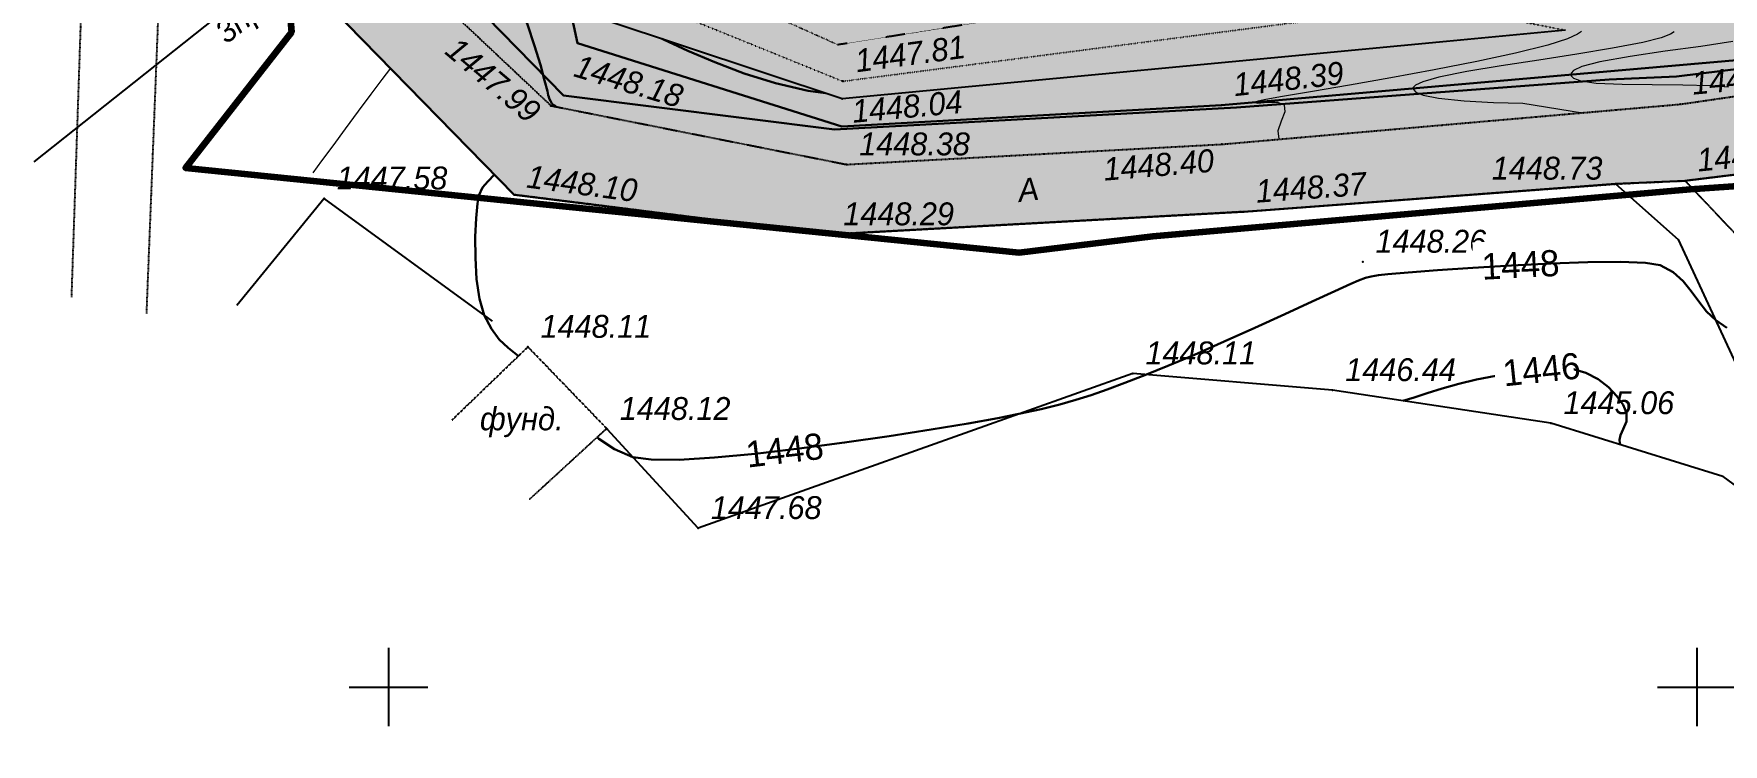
# Model space of a CAD drawing. Header units: millimetres. Extents: x 474337 to 1180020, y 4124662 to 4776603.
# Drawn here: x 560733 to 625297, y 4241353 to 4268521 of the extents above; entities that cross this region are included whole.
import ezdxf

# ---------------------------------------------------------------- set-up
doc = ezdxf.new("R2010")
doc.units = ezdxf.units.MM
doc.header["$PDMODE"] = 32
doc.header["$PDSIZE"] = 0.33
for name, pattern in [('Д_ТРОТ_ТРУБА', [3, 1.5, -1.5]), ('ДОРОГИ_ГРУНТ', [7, 5, -2]), ('ДОРОГИ_СТРОЯЩ', [9, 8, -1]), ('Контура низ откосов  Штриховая 0.1-0.5 - - - - - - -', [0.6, 0.1, -0.5])]:
    doc.linetypes.add(name, pattern=pattern)
for name, color, linetype in [('(001) Сетка', 92, 'Continuous'), ('(004) Точки рельефа', 7, 'Continuous'), ('(007) Здания', 7, 'Continuous'), ('(022) Возд. Линии', 7, 'Continuous'), ('(025) Дорога', 7, 'Continuous'), ('(028) Гидротехн.', 7, 'Continuous'), ('(031) Горизонтали', 42, 'Continuous'), ('(040) Ограда', 7, 'Continuous')]:
    doc.layers.add(name, color=color, linetype=linetype)
doc.layers.add('(032) Горизонтали утолщенные', color=32, linetype='Continuous', lineweight=30)
doc.styles.add('BM-431', font='')
doc.styles.add('D-431', font='')
doc.styles.add('P-131', font='')
doc.styles.get('BM-431').set_extended_font_data('Bm431', italic=True)
doc.styles.get('D-431').set_extended_font_data('D431', italic=True)
doc.styles.get('P-131').set_extended_font_data('P131')
doc.linetypes.add('ОГРАДА_V_ПРОВ', pattern='A,2.5,["v",Standard,S=1,R=0,X=0,Y=0],5,["v",Standard,S=1,R=180,X=0,Y=0],2.5', length=10)
doc.linetypes.add('ОТКОСЫ_УКРЕП', pattern='A,0.5,["|",Standard,S=1.2,R=0,X=0,Y=-1.2],0.8,[".",Standard,S=1,R=0.1,X=0.1,Y=-1.2],0.1,["|",Standard,S=0.5,R=0,X=0,Y=-0.5],0', length=1.4)

# ---------------------------------------------------------------- blocks, each defined once
blk = doc.blocks.new('Setka')
at = {"layer": '(001) Сетка'}
for p, q in [((0, 1.5), (0, -1.5)), ((-1.5, 0), (1.5, 0))]:
    blk.add_line(p, q, dxfattribs=at)

msp = doc.modelspace()

# ---------------------------------------------------------------- hatches: boundary and pattern name
at = {"lineweight": 30}
h = msp.add_hatch(color=74, dxfattribs=at)
h.dxf.hatch_style = 1
h.paths.add_polyline_path([(581511, 4268161), (579264, 4278593), (576018, 4278593), (576018, 4294051), (573306, 4295568), (570228, 4292149), (568791, 4289068), (569794, 4277604), (580972, 4266161), (591328, 4264863), (606699, 4265707), (623510, 4266886), (637609, 4268620), (606124, 4265794), (591609, 4264981)])
h = msp.add_hatch(color=74, dxfattribs=at)
h.dxf.hatch_style = 1
h.paths.add_polyline_path([(639376, 4270519), (639122, 4272413), (638975, 4273503), (641156, 4273796), (641023, 4274788), (642043, 4274925), (643530, 4275124), (645482, 4275387), (645456, 4275585), (646249, 4275692), (591568, 4275692), (591569, 4278593), (579264, 4278593), (581511, 4268161), (591609, 4264981), (606124, 4265794), (637633, 4268550), (637502, 4269449), (637388, 4270230)])
at = {"lineweight": 30, "true_color": 0xababab}
h = msp.add_hatch(color=253, dxfattribs=at)
h.dxf.hatch_style = 1
h.paths.add_polyline_path([(623844, 4262897), (638200, 4264663), (638079, 4265491), (637623, 4268622), (623510, 4266886), (620939, 4266772), (606699, 4265707), (591328, 4264863), (580972, 4266161), (569794, 4277604), (570344, 4271317), (579088, 4262366), (589702, 4261036), (591412, 4260862), (606958, 4261715), (621177, 4262778)])

# ---------------------------------------------------------------- linework, layer by layer
at = {"layer": '(004) Точки рельефа', "linetype": 'ByBlock', "lineweight": -2}
for p in [(581511, 4268161, 1446673), (591650, 4266704, 1446304), (580498, 4265770, 1446483), (591630, 4266038, 1446532), (606124, 4265794, 1446882), (623648, 4265826, 1447672), (606132, 4264295, 1446893), (591797, 4263523, 1446871), (621177, 4262778, 1447220), (623844, 4262897, 1447651), (571827, 4262219, 1446073), (579088, 4262366, 1446585), (606958, 4261715, 1446856), (591188, 4260849, 1446777), (611528, 4259801, 1446754), (579618, 4256547, 1446604), (602736, 4255531, 1446603), (610370, 4254890, 1444935), (618712, 4253627, 1443550), (582646, 4253405, 1446615), (586127, 4249616, 1446172)]:
    msp.add_point(p, dxfattribs=at)
at = {"layer": '(007) Здания', "linetype": 'Д_ТРОТ_ТРУБА', "elevation": 1446604}
msp.add_lwpolyline([(576728, 4253762), (579618, 4256547), (582627, 4253426), (579670, 4250710)], dxfattribs=at)
at = {"layer": '(022) Возд. Линии', "elevation": 1447405, "flags": 128}
msp.add_lwpolyline([(577621, 4277051), (560733, 4263625)], dxfattribs=at)
at = {"layer": '(025) Дорога', "linetype": 'Д_ТРОТ_ТРУБА', "flags": 128}
for points, elevation in [([(577817, 4320688), (569860, 4303729), (566258, 4292434), (568352, 4277225), (580498, 4265770), (591797, 4263523), (606132, 4264295), (623648, 4265826)], 1443445), ([(623648, 4265826), (665247, 4271892), (677402, 4274622), (690970, 4280230), (694113, 4282032), (696943, 4286575)], 1447672), ([(563098, 4286118), (562169, 4258447)], 1443674), ([(565751, 4276018), (565035, 4257821)], 1444904), ([(606958, 4261715), (591188, 4260849), (579088, 4262366), (565751, 4276018)], 1446856), ([(672002, 4269961), (660132, 4267607), (645525, 4265563), (623844, 4262897)], 1452868), ([(606958, 4261715), (621177, 4262778)], 1446856)]:
    msp.add_lwpolyline(points, dxfattribs=dict(at, elevation=elevation))
at = {"layer": '(025) Дорога', "linetype": 'Контура низ откосов  Штриховая 0.1-0.5 - - - - - - -', "elevation": 1446856, "flags": 128}
msp.add_lwpolyline([(621115, 4262774), (623844, 4262897)], dxfattribs=at)
at = {"layer": '(025) Дорога', "elevation": 1446856, "flags": 128}
msp.add_lwpolyline([(621177, 4262778), (623576, 4260659), (626358, 4254666), (631870, 4250553), (642077, 4247356), (650592, 4245968), (689083, 4245301), (696057, 4244326), (702882, 4240646), (717267, 4223959), (728893, 4212206)], dxfattribs=at)
at = {"layer": '(025) Дорога', "linetype": 'ДОРОГИ_ГРУНТ', "elevation": 1446856, "flags": 128}
msp.add_lwpolyline([(728893, 4212206), (731520, 4214733), (716273, 4229839), (706176, 4241659), (698541, 4246718), (688853, 4248531), (650251, 4249093), (641103, 4251193), (631791, 4255034), (627747, 4258770), (623844, 4262897)], dxfattribs=at)
at = {"layer": '(028) Гидротехн.', "linetype": 'ОТКОСЫ_УКРЕП', "elevation": 1446897, "flags": 128}
msp.add_lwpolyline([(619269, 4268664), (614718, 4268219), (591630, 4266038), (579504, 4270077), (573493, 4278211), (571907, 4285702), (577250, 4301275)], dxfattribs=at)
at = {"layer": '(028) Гидротехн.', "linetype": 'Контура низ откосов  Штриховая 0.1-0.5 - - - - - - -', "flags": 128}
for points, elevation in [([(577530, 4300277), (572574, 4286333), (574532, 4278108), (579465, 4271652), (591650, 4266704), (614248, 4269645), (619243, 4268662)], 1445846), ([(618579, 4272309), (614607, 4271772), (591462, 4268098), (579543, 4273439), (575751, 4278237), (573757, 4286854), (578321, 4299813)], 1446582)]:
    msp.add_lwpolyline(points, dxfattribs=dict(at, elevation=elevation))
at = {"layer": '(031) Горизонтали', "color": 42, "linetype": 'Continuous', "lineweight": 0}
for points, elevation in [([(619881, 4268609), (619724, 4268501), (619342, 4268330), (618597, 4268089), (617358, 4267774), (615877, 4267454), (614256, 4267137), (612600, 4266836), (611013, 4266559), (609597, 4266318), (608458, 4266122), (607816, 4266005), (607526, 4265944), (607437, 4265917), (607425, 4265908), (607433, 4265891), (607483, 4265872), (607626, 4265874), (607899, 4265902), (608263, 4265909), (608520, 4265799), (608540, 4265534), (608404, 4265182), (608274, 4264810), (608313, 4264486)], 1446990), ([(623428, 4268596), (623282, 4268506), (622923, 4268370), (622221, 4268190), (621065, 4267965), (619703, 4267740), (618246, 4267517), (616807, 4267296), (615496, 4267076), (614426, 4266860), (613817, 4266688), (613542, 4266561), (613459, 4266477), (613450, 4266435), (613464, 4266384), (613556, 4266292), (613834, 4266176), (614421, 4266057), (615400, 4265957), (616521, 4265898), (617643, 4265868), (619916, 4265500)], 1447490), ([(625661, 4268225), (624441, 4268038), (623078, 4267850), (621736, 4267655), (620579, 4267446), (619896, 4267265), (619581, 4267119), (619485, 4267015), (619475, 4266962), (619489, 4266910), (619580, 4266821), (619857, 4266720), (620444, 4266635), (621431, 4266588), (622578, 4266577), (623750, 4266573), (624815, 4266546), (625501, 4266487)], 1447990), ([(574367, 4267199), (574033, 4266769), (573610, 4266207), (573133, 4265564), (572638, 4264891), (572160, 4264239), (571734, 4263658), (571396, 4263199)], 1445990)]:
    msp.add_lwpolyline(points, dxfattribs=dict(at, elevation=elevation))
at = {"layer": '(032) Горизонтали утолщенные', "color": 32, "linetype": 'Continuous', "lineweight": 30}
for points, elevation in [([(575766, 4275139), (575757, 4275139), (575750, 4275123), (575772, 4275055), (575884, 4274870), (576158, 4274488), (576651, 4273839), (577244, 4273055), (577866, 4272198), (578446, 4271330), (578913, 4270512), (579278, 4269706), (579600, 4268870), (579873, 4268058), (580093, 4267328), (580256, 4266734), (580359, 4266332), (580396, 4266179), (580415, 4266111), (580435, 4266044), (580476, 4265958), (580535, 4265858), (580621, 4265781), (580683, 4265734)], 1446490), ([(590991, 4266251), (590333, 4266343), (589079, 4266635), (587886, 4267007), (586766, 4267430), (585731, 4267873), (584795, 4268307), (584743, 4268332)], 1446490), ([(578334, 4263138), (578085, 4262866), (577887, 4262646), (577741, 4262339), (577686, 4262025), (577637, 4261473), (577606, 4260758), (577608, 4259955), (577655, 4259139), (577763, 4258384), (577945, 4257765), (578219, 4257235), (578522, 4256836), (578861, 4256513), (579241, 4256209), (579255, 4256198)], 1446490), ([(621370, 4252803), (621350, 4252868), (621338, 4252993), (621374, 4253171), (621478, 4253402), (621605, 4253696), (621604, 4254020), (621467, 4254327), (621234, 4254669), (620913, 4255010), (620515, 4255318), (620048, 4255558), (619608, 4255678), (619120, 4255722), (618578, 4255705), (617980, 4255642), (617324, 4255548), (616604, 4255439), (615874, 4255305), (615190, 4255138), (614559, 4254957), (613988, 4254776), (613483, 4254613), (613050, 4254485)], 1444490)]:
    msp.add_lwpolyline(points, dxfattribs=dict(at, elevation=elevation))
at = {"layer": '(040) Ограда', "linetype": 'ОГРАДА_V_ПРОВ', "flags": 128}
for points, elevation in [([(606124, 4265794), (591609, 4264981), (581511, 4268161), (578820, 4280654), (580787, 4290752), (599001, 4301789), (609061, 4311271), (616144, 4313712), (619146, 4325320), (625260, 4334894), (625260, 4334894), (625260, 4334894)], 1446882), ([(654452, 4272367), (654191, 4271434), (652756, 4270586), (637766, 4268561), (606124, 4265794)], 1456018), ([(578261, 4257536), (571827, 4262219), (568493, 4258126)], 1445874), ([(625283, 4251590), (618712, 4253627), (610370, 4254890), (602736, 4255531), (586127, 4249616), (582646, 4253405), (582646, 4253405)], 1445874), ([(625283, 4251590), (631319, 4247171), (651434, 4243995), (689852, 4243338), (695695, 4241824), (702485, 4237633), (712724, 4226299), (727294, 4209460), (741961, 4206343), (755100, 4218392), (761661, 4226391), (775863, 4240994), (795916, 4229625)], 1445874)]:
    msp.add_lwpolyline(points, dxfattribs=dict(at, elevation=elevation))
at = {"color": 5, "lineweight": 30, "elevation": 1457135}
msp.add_lwpolyline([(704494, 4381337), (681980, 4364969), (664554, 4352300), (643132, 4345328), (631928, 4339904), (625260, 4334894), (619146, 4325320), (616144, 4313712), (609061, 4311271), (599001, 4301789), (580787, 4290752), (578820, 4280654), (581511, 4268161), (591609, 4264981), (606124, 4265794), (637766, 4268561), (652756, 4270586), (672002, 4269961), (697087, 4272543), (702281, 4271438), (706937, 4268833)], dxfattribs=at)
at = {"lineweight": 30, "elevation": 1452868}
msp.add_lwpolyline([(638000, 4268668), (623510, 4266886), (620939, 4266772), (606699, 4265707), (591328, 4264863), (580972, 4266161), (568612, 4278814)], dxfattribs=at)

# ---------------------------------------------------------------- block references
at = {"layer": '(001) Сетка', "xscale": 999.9999999813735, "yscale": 999.9999999813735, "zscale": 999.9999999813735}
for p in [(574291, 4243540, -1510), (624291, 4243540, -1510)]:
    msp.add_blockref('Setka', p, dxfattribs=at)

# ---------------------------------------------------------------- texts
at = {"layer": '(004) Точки рельефа', "linetype": 'ByBlock', "char_height": 875, "attachment_point": 4, "style": 'D-431'}
for s, insert, rotation in [('1447.81', (592129, 4267473, 1446304), 7.62094), ('1447.99', (576676, 4268116, 1446483), 319.77592), ('1448.18', (581447, 4267318, 1446673), 343.13977), ('1448.39', (606578, 4266560, 1446882), 6.33284), ('1449.18', (624102, 4266619, 1447672), 5.28395), ('1448.04', (592002, 4265544, 1446532), 5.17886), ('1448.38', (592279, 4264302, 1446871), 0), ('1449.16', (624300, 4263679, 1447651), 5.63402), ('1448.40', (601612, 4263332, 1446893), 4.6841), ('1448.73', (616452, 4263374, 1447220), 0), ('1447.58', (572309, 4262998, 1446073), 0), ('1448.10', (579592, 4263071, 1446585), 352.36975), ('1448.37', (607433, 4262489, 1446856), 4.11603), ('1448.29', (591670, 4261628, 1446777), 0), ('1448.26', (612010, 4260580, 1446754), 0), ('1448.11', (580100, 4257326, 1446604), 0), ('1448.11', (603218, 4256310, 1446603), 0), ('1446.44', (610852, 4255669, 1444935), 0), ('1445.06', (619194, 4254406, 1443550), 0), ('1448.12', (583128, 4254184, 1446615), 0), ('1447.68', (586609, 4250395, 1446172), 0)]:
    msp.add_mtext(s, dxfattribs=dict(at, insert=insert, rotation=rotation))
at = {"layer": '(007) Здания', "style": 'BM-431'}
msp.add_text('фунд.', height=880, dxfattribs=at).set_placement((577784, 4253358, -1510))
at = {"layer": '(022) Возд. Линии', "style": 'BM-431'}
msp.add_text('3пр.', height=875, rotation=38.48398, dxfattribs=at).set_placement((568096, 4268101, 1447405))
at = {"layer": '(025) Дорога', "linetype": 'ДОРОГИ_СТРОЯЩ', "style": 'BM-431'}
msp.add_text('A', height=875, rotation=6.98524, dxfattribs=at).set_placement((598404, 4262085, -1510))

# ---------------------------------------------------------------- next in the draw order: wipeouts: each hides what was drawn before it
for points, z in [([(615804, 4258730), (618795, 4258882), (618703, 4260691), (615712, 4260539)], 1446490), ([(616661, 4254636), (619655, 4254951), (619466, 4256752), (616471, 4256437)], 1444490), ([(587749, 4251528), (590723, 4251876), (590512, 4253675), (587538, 4253327)], 1446490)]:
    msp.add_wipeout(points).translate(0, 0, z).dxf.layer = '(032) Горизонтали утолщенные'

# ---------------------------------------------------------------- next in the draw order: linework, layer by layer
at = {"layer": '(032) Горизонтали утолщенные', "color": 32, "linetype": 'Continuous', "lineweight": 30, "elevation": 1446490}
msp.add_lwpolyline([(582262, 4253091), (582330, 4253029), (582922, 4252637), (583628, 4252336), (584328, 4252235), (585392, 4252233), (586743, 4252313), (588300, 4252461), (589986, 4252658), (591721, 4252889), (593427, 4253138), (595025, 4253388), (596436, 4253623), (597581, 4253826), (598381, 4253981), (599235, 4254167), (599942, 4254342), (600559, 4254517), (601142, 4254706), (601748, 4254922), (602433, 4255179), (603253, 4255488), (604078, 4255817), (605092, 4256249), (606222, 4256749), (607396, 4257278), (608541, 4257801), (609582, 4258280), (610448, 4258679), (611065, 4258961), (611360, 4259089), (611627, 4259182), (611843, 4259243), (612120, 4259293), (612474, 4259328), (613263, 4259394), (614384, 4259480), (615733, 4259574), (617209, 4259665), (618709, 4259741), (620129, 4259791), (621368, 4259803), (622322, 4259765), (622890, 4259667), (623384, 4259399), (623766, 4259058), (624076, 4258675), (624359, 4258279), (624655, 4257902), (625009, 4257573), (625431, 4257276)], dxfattribs=at)
at = {"color": 1, "lineweight": 100, "elevation": 1453684}
msp.add_lwpolyline([(631928, 4339904), (625260, 4334894), (619146, 4325320), (605802, 4315080), (599670, 4313551), (594338, 4310347), (590395, 4304275), (573306, 4295568), (570228, 4292149), (568791, 4289068), (570583, 4268586), (566526, 4263393), (598392, 4260152), (603494, 4260778), (624035, 4262575), (639218, 4263637)], dxfattribs=at)
at = {"lineweight": 30, "elevation": 1452868}
msp.add_lwpolyline([(638488, 4264698), (623844, 4262897), (621177, 4262778), (606958, 4261715), (591188, 4260849), (579088, 4262366), (565751, 4276018)], dxfattribs=at)

# ---------------------------------------------------------------- next in the draw order: texts
at = {"layer": '(032) Горизонтали утолщенные', "style": 'P-131'}
for s, rotation, p in [('1448', 2.90656, (616089, 4259114, 1446490)), ('1446', 5.99816, (616924, 4255035, 1444490)), ('1448', 6.68174, (588008, 4251929, 1446490))]:
    msp.add_text(s, height=1000, rotation=rotation, dxfattribs=at).set_placement(p)

doc.saveas('drawing.dxf')
